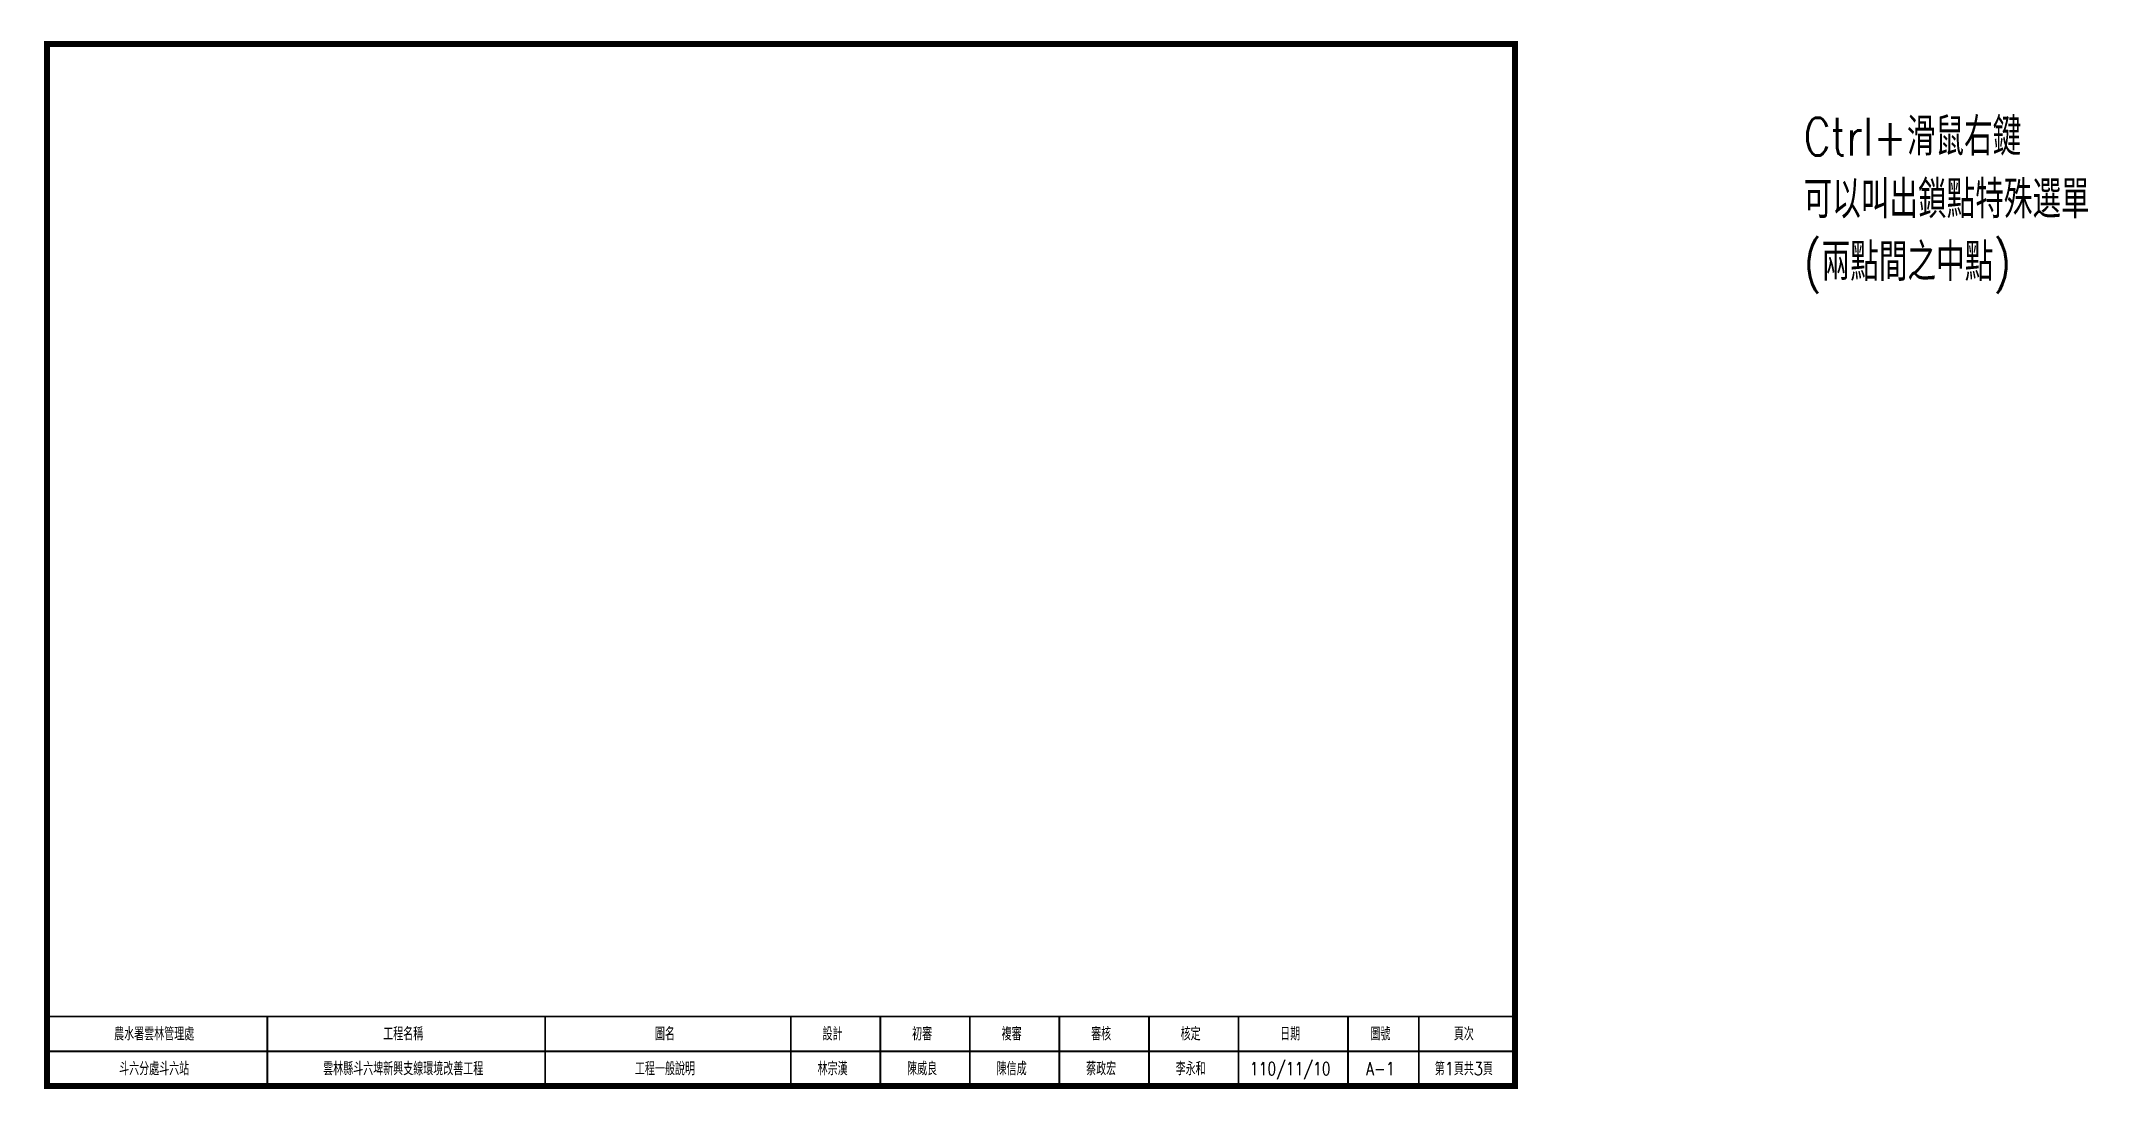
# Paper-space layout 'A-2' of a CAD drawing. Header units: millimetres. Extents: x 9 to 553, y 4 to 283.
import ezdxf
from ezdxf.enums import TextEntityAlignment as Align

# ---------------------------------------------------------------- set-up
doc = ezdxf.new("R2010")
doc.units = ezdxf.units.MM
doc.header["$LTSCALE"] = 20
doc.layers.add('FRAME', color=5, linetype='Continuous')
doc.layers.add('XLINE', color=1, linetype='Continuous', plot=False)
doc.styles.add('YLIA', font='romans.shx', dxfattribs={"width": 0.8, "bigfont": 'lsp.shx'})

psp = doc.layouts.new('A-2')

# ---------------------------------------------------------------- linework, layer by layer
at = {"layer": 'FRAME'}
for points, const_width in [([(10.8, 5), (10.8, 282), (400.8, 282), (400.8, 5), (10, 5)], 1.6), ([(10.8, 23.5), (400.8, 23.5)], 0.5), ([(69.35, 5), (69.35, 23.5)], 0.5), ([(143.15, 5), (143.15, 23.5)], 0.5), ([(208.43, 5), (208.43, 23.5)], 0.5), ([(232.21, 5), (232.21, 23.5)], 0.5), ([(255.99, 5), (255.99, 23.5)], 0.5), ([(279.78, 5), (279.78, 23.5)], 0.5), ([(303.56, 5), (303.56, 23.5)], 0.5), ([(327.35, 5), (327.35, 23.5)], 0.5), ([(356.44, 5), (356.44, 23.5)], 0.5), ([(375.26, 5), (375.26, 23.5)], 0.5), ([(10.8, 14.25), (400.8, 14.25)], 0.5)]:
    psp.add_lwpolyline(points, dxfattribs=dict(at, const_width=const_width))

# ---------------------------------------------------------------- texts
at = {"layer": 'FRAME', "style": 'YLIA', "width": 0.8}
for s, height, p in [('農水署雲林管理處', 3.5, (39.28, 18.88)), ('工程名稱', 3.5, (105.45, 18.88)), ('圖名', 3.5, (174.99, 18.88)), ('設計', 3.5, (219.52, 18.88)), ('初審', 3.5, (243.3, 18.88)), ('複審', 3.5, (267.09, 18.88)), ('審核', 3.5, (290.87, 18.88)), ('核定', 3.5, (314.65, 18.88)), ('日期', 3.5, (341.09, 18.88)), ('圖號', 3.5, (365.05, 18.88)), ('頁次', 3.5, (387.23, 18.88)), ('斗六分處斗六站', 3.5, (39.28, 9.62)), ('雲林縣斗六埤新興支線環境改善工程', 3.5, (105.45, 9.62)), ('工程一般說明', 3.5, (174.99, 9.62)), ('林宗漢', 3.5, (219.52, 9.62)), ('陳威良', 3.5, (243.3, 9.62)), ('陳信成', 3.5, (267.09, 9.62)), ('蔡政宏', 3.5, (290.87, 9.62)), ('李永和', 3.5, (314.65, 9.62)), ('110/11/10', 3.4, (341.09, 9.62)), ('A-1', 3.5, (365.05, 9.62)), ('第1頁共3頁', 3.5, (387.23, 9.62))]:
    psp.add_text(s, height=height, dxfattribs=at).set_placement(p, align=Align.MIDDLE_CENTER)
at = {"layer": 'XLINE', "color": 0, "insert": (477.49, 239.02), "char_height": 10, "width": 7368.1385, "attachment_point": 4, "style": 'YLIA'}
psp.add_mtext('Ctrl+滑鼠右鍵\\P可以叫出鎖點特殊選單\\P(兩點間之中點)', dxfattribs=at)

# ---------------------------------------------------------------- viewports
at = {"layer": 'Defpoints'}
psp.add_viewport(center=(205.8, 152.75), size=(390, 258.5), view_center_point=(9282.71318, 40912.82554), view_height=12925, dxfattribs=at)

doc.saveas('drawing.dxf')
